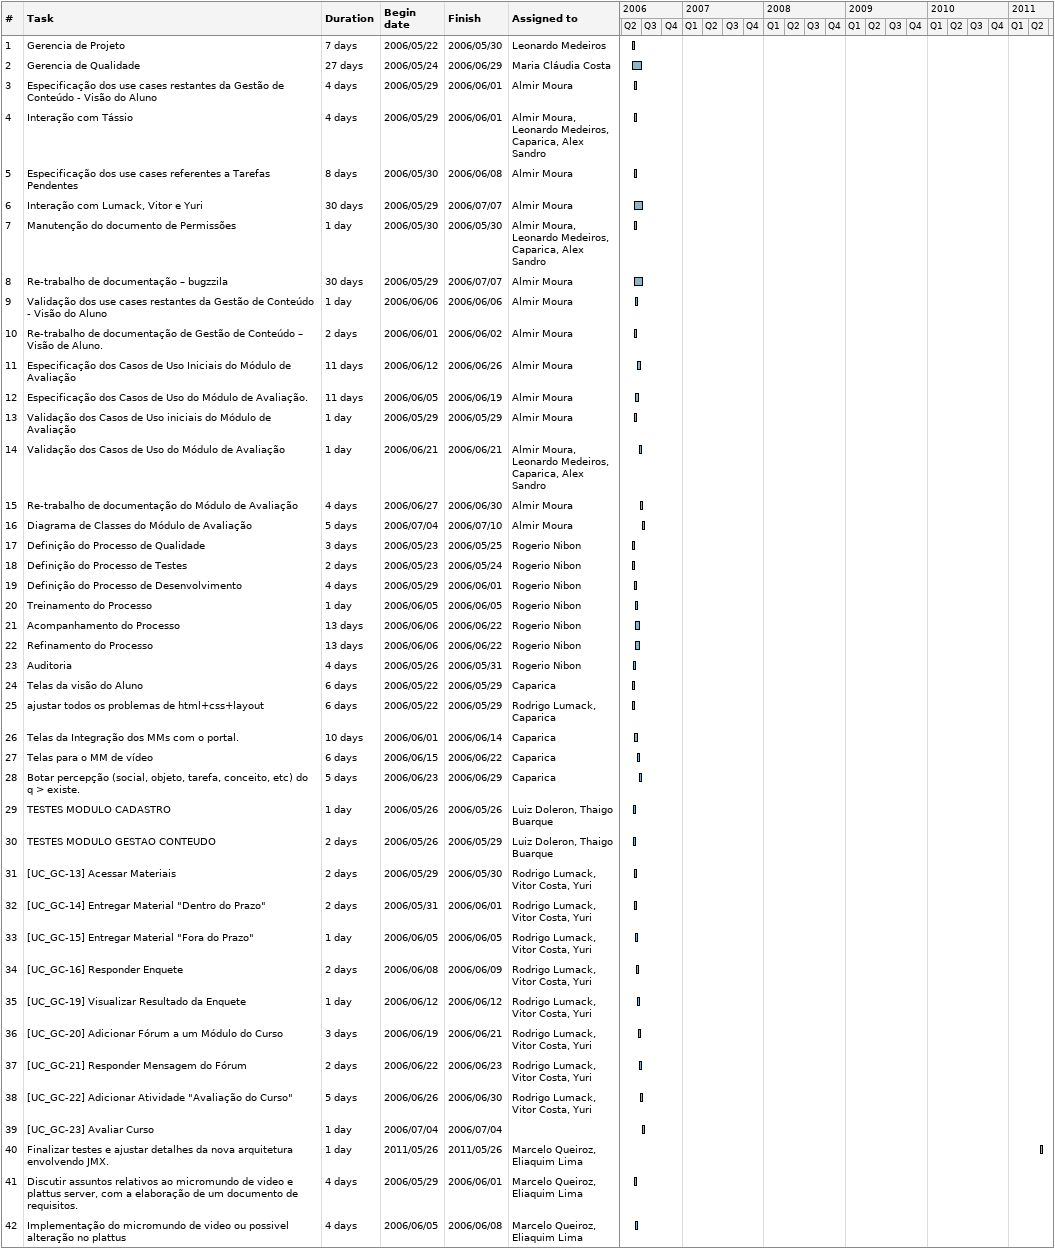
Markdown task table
| ID | Task | Duration | Start | Finish | Resources |
|---|---|---|---|---|---|
| 1 | Gerencia de Projeto | 7d | 2006-05-22 | 2006-05-30 | Leonardo Medeiros |
| 2 | Gerencia de Qualidade | 27d | 2006-05-24 | 2006-06-29 | Maria Cláudia Costa |
| 3 | Especificação dos use cases restantes da Gestão de Conteúdo - Visão do Aluno | 4d | 2006-05-29 | 2006-06-01 | Almir Moura |
| 4 | Interação com Tássio | 4d | 2006-05-29 | 2006-06-01 | Almir Moura, Leonardo Medeiros, Caparica, Alex Sandro |
| 5 | Especificação dos use cases referentes a Tarefas Pendentes | 8d | 2006-05-30 | 2006-06-08 | Almir Moura |
| 6 | Interação com Lumack, Vitor e Yuri | 30d | 2006-05-29 | 2006-07-07 | Almir Moura |
| 7 | Manutenção do documento de Permissões | 1d | 2006-05-30 | 2006-05-30 | Almir Moura, Leonardo Medeiros, Caparica, Alex Sandro |
| 8 | Re-trabalho de documentação – bugzzila | 30d | 2006-05-29 | 2006-07-07 | Almir Moura |
| 9 | Validação dos use cases restantes da Gestão de Conteúdo - Visão do Aluno | 1d | 2006-06-06 | 2006-06-06 | Almir Moura |
| 10 | Re-trabalho de documentação de Gestão de Conteúdo – Visão de Aluno. | 2d | 2006-06-01 | 2006-06-02 | Almir Moura |
| 11 | Especificação dos Casos de Uso Iniciais do Módulo de Avaliação | 11d | 2006-06-12 | 2006-06-26 | Almir Moura |
| 12 | Especificação dos Casos de Uso do Módulo de Avaliação. | 11d | 2006-06-05 | 2006-06-19 | Almir Moura |
| 13 | Validação dos Casos de Uso iniciais do Módulo de Avaliação | 1d | 2006-05-29 | 2006-05-29 | Almir Moura |
| 14 | Validação dos Casos de Uso do Módulo de Avaliação | 1d | 2006-06-21 | 2006-06-21 | Almir Moura, Leonardo Medeiros, Caparica, Alex Sandro |
| 15 | Re-trabalho de documentação do Módulo de Avaliação | 4d | 2006-06-27 | 2006-06-30 | Almir Moura |
| 16 | Diagrama de Classes do Módulo de Avaliação | 5d | 2006-07-04 | 2006-07-10 | Almir Moura |
| 17 | Definição do Processo de Qualidade | 3d | 2006-05-23 | 2006-05-25 | Rogerio Nibon |
| 18 | Definição do Processo de Testes | 2d | 2006-05-23 | 2006-05-24 | Rogerio Nibon |
| 19 | Definição do Processo de Desenvolvimento | 4d | 2006-05-29 | 2006-06-01 | Rogerio Nibon |
| 20 | Treinamento do Processo | 1d | 2006-06-05 | 2006-06-05 | Rogerio Nibon |
| 21 | Acompanhamento do Processo | 13d | 2006-06-06 | 2006-06-22 | Rogerio Nibon |
| 22 | Refinamento do Processo | 13d | 2006-06-06 | 2006-06-22 | Rogerio Nibon |
| 23 | Auditoria | 4d | 2006-05-26 | 2006-05-31 | Rogerio Nibon |
| 24 | Telas da visão do Aluno | 6d | 2006-05-22 | 2006-05-29 | Caparica |
| 25 | ajustar todos os problemas de html+css+layout | 6d | 2006-05-22 | 2006-05-29 | Rodrigo Lumack, Caparica |
| 26 | Telas da Integração dos MMs com o portal. | 10d | 2006-06-01 | 2006-06-14 | Caparica |
| 27 | Telas para o MM de vídeo | 6d | 2006-06-15 | 2006-06-22 | Caparica |
| 28 | Botar percepção (social, objeto, tarefa, conceito, etc) do q > existe. | 5d | 2006-06-23 | 2006-06-29 | Caparica |
| 29 | TESTES MODULO CADASTRO | 1d | 2006-05-26 | 2006-05-26 | Luiz Doleron, Thaigo Buarque |
| 30 | TESTES MODULO GESTAO CONTEUDO | 2d | 2006-05-26 | 2006-05-29 | Luiz Doleron, Thaigo Buarque |
| 31 | [UC_GC-13] Acessar Materiais | 2d | 2006-05-29 | 2006-05-30 | Rodrigo Lumack, Vitor Costa, Yuri |
| 32 | [UC_GC-14] Entregar Material "Dentro do Prazo" | 2d | 2006-05-31 | 2006-06-01 | Rodrigo Lumack, Vitor Costa, Yuri |
| 33 | [UC_GC-15] Entregar Material "Fora do Prazo" | 1d | 2006-06-05 | 2006-06-05 | Rodrigo Lumack, Vitor Costa, Yuri |
| 34 | [UC_GC-16] Responder Enquete | 2d | 2006-06-08 | 2006-06-09 | Rodrigo Lumack, Vitor Costa, Yuri |
| 35 | [UC_GC-19] Visualizar Resultado da Enquete | 1d | 2006-06-12 | 2006-06-12 | Rodrigo Lumack, Vitor Costa, Yuri |
| 36 | [UC_GC-20] Adicionar Fórum a um Módulo do Curso | 3d | 2006-06-19 | 2006-06-21 | Rodrigo Lumack, Vitor Costa, Yuri |
| 37 | [UC_GC-21] Responder Mensagem do Fórum | 2d | 2006-06-22 | 2006-06-23 | Rodrigo Lumack, Vitor Costa, Yuri |
| 38 | [UC_GC-22] Adicionar Atividade "Avaliação do Curso" | 5d | 2006-06-26 | 2006-06-30 | Rodrigo Lumack, Vitor Costa, Yuri |
| 39 | [UC_GC-23] Avaliar Curso | 1d | 2006-07-04 | 2006-07-04 |  |
| 40 | Finalizar testes e ajustar detalhes da nova arquitetura envolvendo JMX. | 1d | 2011-05-26 | 2011-05-26 | Marcelo Queiroz, Eliaquim Lima |
| 41 | Discutir assuntos relativos ao micromundo de video e plattus server, com a elaboração de um documento de requisitos. | 4d | 2006-05-29 | 2006-06-01 | Marcelo Queiroz, Eliaquim Lima |
| 42 | Implementação do micromundo de video ou possivel alteração no plattus | 4d | 2006-06-05 | 2006-06-08 | Marcelo Queiroz, Eliaquim Lima |
